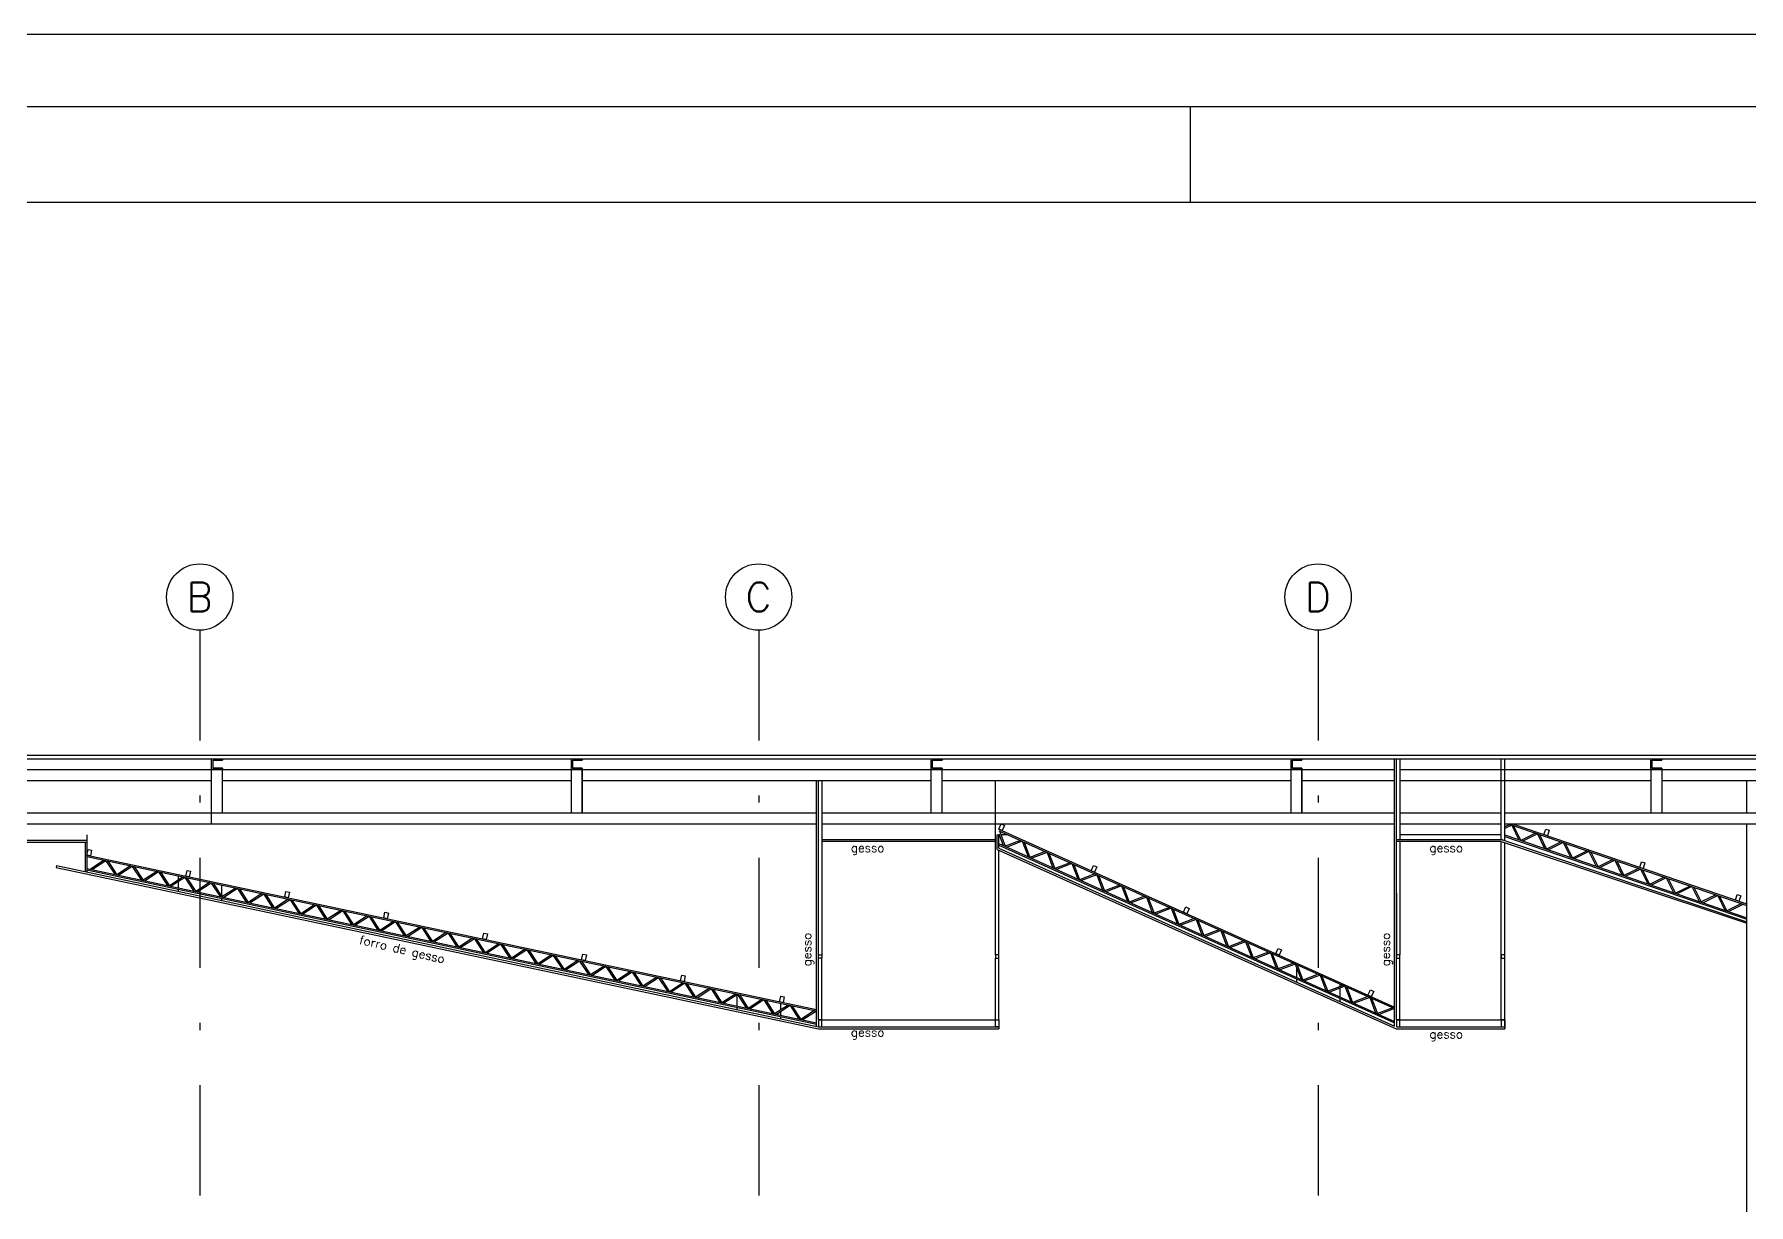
# Model space of a CAD drawing. Extents: x -14 to 107, y -33 to 53.
# Drawn here: x 53.2 to 76.93, y 36.62 to 52.81 of the extents above; entities that cross this region are included whole.
import ezdxf

# ---------------------------------------------------------------- set-up
doc = ezdxf.new("R2010")
doc.units = 0
doc.header["$LTSCALE"] = 1.5
doc.header["$MEASUREMENT"] = 0
doc.linetypes.add('08CORTEF$0$DASHDOT', pattern=[25.4, 12.7, -6.35, 0, -6.35])
for name, color, linetype in [('08CORTEF$0$A-ESTRUTURA', 4, 'CONTINUOUS'), ('08CORTEF$0$A-FORRO', 2, 'CONTINUOUS'), ('08CORTEF$0$A-PAREDE', 3, 'CONTINUOUS'), ('08CORTEF$0$EIXOS', 32, '08CORTEF$0$DASHDOT'), ('08CORTEF$0$N-LNHVISTA', 2, 'CONTINUOUS'), ('08CORTEF$0$N-TEXTO', 2, 'CONTINUOUS'), ('T-FOLHA', 7, 'CONTINUOUS')]:
    doc.layers.add(name, color=color, linetype=linetype)
doc.styles.add('08CORTEF$0$REGUA-080', font='simplex.shx', dxfattribs={"height": 0.2})
doc.styles.add('08CORTEF$0$ROMANS', font='romans')

msp = doc.modelspace()

# ---------------------------------------------------------------- linework, layer by layer
at = {"layer": '08CORTEF$0$A-ESTRUTURA', "color": 3}
for p, q in [((55.808, 42.79), (55.808, 42.77)), ((60.788, 42.79), (60.788, 42.77)), ((65.768, 42.79), (65.768, 42.77)), ((70.748, 42.79), (70.748, 42.77)), ((75.728, 42.79), (75.728, 42.77)), ((55.808, 42.66), (55.808, 42.64)), ((60.788, 42.66), (60.788, 42.64)), ((65.768, 42.66), (65.768, 42.64)), ((70.748, 42.66), (70.748, 42.64)), ((75.728, 42.66), (75.728, 42.64))]:
    msp.add_line(p, q, dxfattribs=at)
for points in [[(55.808, 42.64), (55.658, 42.64), (55.658, 42.79), (55.808, 42.79)], [(55.808, 42.66), (55.678, 42.66), (55.678, 42.77), (55.808, 42.77)], [(60.788, 42.64), (60.638, 42.64), (60.638, 42.79), (60.788, 42.79)], [(60.788, 42.66), (60.658, 42.66), (60.658, 42.77), (60.788, 42.77)], [(65.768, 42.64), (65.618, 42.64), (65.618, 42.79), (65.768, 42.79)], [(65.768, 42.66), (65.638, 42.66), (65.638, 42.77), (65.768, 42.77)], [(70.748, 42.64), (70.598, 42.64), (70.598, 42.79), (70.748, 42.79)], [(70.748, 42.66), (70.618, 42.66), (70.618, 42.77), (70.748, 42.77)], [(75.728, 42.64), (75.578, 42.64), (75.578, 42.79), (75.728, 42.79)], [(75.728, 42.66), (75.598, 42.66), (75.598, 42.77), (75.728, 42.77)]]:
    msp.add_lwpolyline(points, dxfattribs=at)
at = {"layer": '08CORTEF$0$A-ESTRUTURA'}
for points in [[(66.588, 41.889), (66.634, 41.868), (66.601, 41.796), (66.556, 41.816)], [(74.123, 41.817), (74.171, 41.802), (74.147, 41.725), (74.099, 41.741)], [(53.948, 41.536), (53.997, 41.525), (53.981, 41.447), (53.932, 41.458)], [(67.865, 41.315), (67.911, 41.294), (67.878, 41.221), (67.833, 41.242)], [(75.448, 41.364), (75.496, 41.349), (75.472, 41.273), (75.424, 41.288)], [(55.318, 41.246), (55.367, 41.236), (55.35, 41.157), (55.301, 41.168)], [(56.688, 40.956), (56.737, 40.946), (56.72, 40.868), (56.671, 40.878)], [(76.773, 40.911), (76.821, 40.896), (76.797, 40.82), (76.749, 40.835)], [(58.057, 40.667), (58.106, 40.656), (58.09, 40.578), (58.041, 40.588)], [(69.142, 40.741), (69.188, 40.72), (69.155, 40.647), (69.109, 40.668)], [(59.427, 40.377), (59.476, 40.366), (59.459, 40.288), (59.41, 40.299)], [(70.419, 40.167), (70.465, 40.146), (70.432, 40.073), (70.386, 40.094)], [(60.797, 40.087), (60.846, 40.077), (60.829, 39.998), (60.78, 40.009)], [(64.106, 40.03), (64.056, 40.03), (64.056, 40.08), (64.106, 40.08)], [(66.506, 40.03), (66.556, 40.03), (66.556, 40.08), (66.506, 40.08)], [(72.056, 40.03), (72.106, 40.03), (72.106, 40.08), (72.056, 40.08)], [(73.506, 40.03), (73.556, 40.03), (73.556, 40.08), (73.506, 40.08)], [(62.166, 39.797), (62.215, 39.787), (62.199, 39.709), (62.15, 39.719)], [(63.536, 39.508), (63.585, 39.497), (63.568, 39.419), (63.519, 39.429)], [(71.696, 39.593), (71.742, 39.572), (71.709, 39.499), (71.663, 39.52)], [(64.106, 39.18), (64.056, 39.18), (64.056, 39.081), (64.106, 39.08)], [(66.506, 39.18), (66.556, 39.18), (66.556, 39.08), (66.506, 39.08)], [(72.056, 39.08), (72.106, 39.08), (72.106, 39.18), (72.056, 39.18)], [(73.506, 39.08), (73.556, 39.08), (73.556, 39.18), (73.506, 39.18)]]:
    msp.add_lwpolyline(points, close=True, dxfattribs=at)
at = {"layer": '08CORTEF$0$A-FORRO', "color": 7}
for p, q in [((66.556, 41.816), (72.031, 39.355)), ((66.556, 41.794), (72.031, 39.333)), ((66.561, 41.792), (66.641, 41.58)), ((73.626, 41.882), (73.556, 41.848)), ((73.652, 41.873), (73.556, 41.826)), ((73.603, 41.89), (76.908, 40.761)), ((73.652, 41.873), (73.752, 41.67)), ((73.665, 41.89), (76.908, 40.782)), ((73.679, 41.864), (73.779, 41.661)), ((66.556, 41.75), (66.616, 41.592)), ((66.556, 41.619), (72.031, 39.157)), ((66.556, 41.597), (72.031, 39.135)), ((66.853, 41.66), (66.641, 41.58)), ((66.879, 41.649), (66.667, 41.569)), ((66.879, 41.649), (66.959, 41.437)), ((66.905, 41.637), (66.985, 41.426)), ((73.556, 41.737), (76.908, 40.591)), ((73.556, 41.716), (76.908, 40.57)), ((73.982, 41.761), (73.779, 41.661)), ((74.009, 41.751), (73.806, 41.652)), ((74.009, 41.751), (74.108, 41.548)), ((74.036, 41.742), (74.135, 41.539)), ((74.338, 41.639), (74.135, 41.539)), ((74.365, 41.63), (74.162, 41.53)), ((74.365, 41.63), (74.465, 41.427)), ((74.392, 41.621), (74.492, 41.417)), ((53.932, 41.458), (64.031, 39.321)), ((53.932, 41.437), (64.026, 39.302)), ((54.171, 41.387), (53.981, 41.263)), ((54.196, 41.379), (54.009, 41.257)), ((54.196, 41.379), (54.318, 41.192)), ((54.222, 41.376), (54.345, 41.186)), ((54.535, 41.309), (54.345, 41.186)), ((54.56, 41.302), (54.373, 41.18)), ((54.56, 41.302), (54.682, 41.115)), ((54.586, 41.299), (54.71, 41.109)), ((67.196, 41.506), (66.985, 41.426)), ((67.222, 41.494), (67.011, 41.414)), ((67.222, 41.494), (67.303, 41.283)), ((67.248, 41.483), (67.328, 41.271)), ((67.54, 41.352), (67.328, 41.271)), ((67.566, 41.34), (67.354, 41.26)), ((67.566, 41.34), (67.646, 41.128)), ((67.591, 41.328), (67.672, 41.117)), ((74.695, 41.517), (74.492, 41.417)), ((74.721, 41.508), (74.518, 41.408)), ((74.721, 41.508), (74.821, 41.305)), ((74.748, 41.499), (74.848, 41.296)), ((75.051, 41.395), (74.848, 41.296)), ((75.078, 41.386), (74.875, 41.286)), ((75.078, 41.386), (75.177, 41.183)), ((75.105, 41.377), (75.204, 41.174)), ((53.932, 41.274), (64.031, 39.137)), ((53.932, 41.253), (64.031, 39.117)), ((54.899, 41.232), (54.71, 41.109)), ((54.924, 41.225), (54.737, 41.103)), ((54.924, 41.225), (55.046, 41.038)), ((54.95, 41.222), (55.074, 41.032)), ((55.263, 41.155), (55.074, 41.032)), ((55.289, 41.148), (55.101, 41.026)), ((55.289, 41.148), (55.41, 40.961)), ((55.315, 41.145), (55.438, 40.955)), ((55.628, 41.078), (55.438, 40.955)), ((55.653, 41.071), (55.466, 40.949)), ((55.653, 41.071), (55.775, 40.884)), ((55.679, 41.068), (55.802, 40.878)), ((67.883, 41.197), (67.672, 41.117)), ((67.909, 41.186), (67.698, 41.105)), ((67.909, 41.186), (67.989, 40.974)), ((67.935, 41.174), (68.015, 40.962)), ((75.407, 41.273), (75.204, 41.174)), ((75.434, 41.264), (75.231, 41.165)), ((75.434, 41.264), (75.534, 41.061)), ((75.461, 41.255), (75.561, 41.052)), ((75.764, 41.152), (75.561, 41.052)), ((75.79, 41.143), (75.587, 41.043)), ((75.79, 41.143), (75.89, 40.939)), ((75.817, 41.133), (75.917, 40.93)), ((55.992, 41.001), (55.802, 40.878)), ((56.017, 40.994), (55.83, 40.872)), ((56.017, 40.994), (56.139, 40.807)), ((56.043, 40.99), (56.166, 40.801)), ((56.356, 40.924), (56.166, 40.801)), ((56.381, 40.917), (56.194, 40.795)), ((56.381, 40.917), (56.503, 40.73)), ((56.407, 40.913), (56.531, 40.724)), ((56.72, 40.847), (56.531, 40.724)), ((56.745, 40.84), (56.558, 40.718)), ((56.745, 40.84), (56.867, 40.653)), ((56.771, 40.836), (56.895, 40.647)), ((68.227, 41.043), (68.015, 40.962)), ((68.253, 41.031), (68.041, 40.951)), ((68.253, 41.031), (68.333, 40.82)), ((68.278, 41.02), (68.359, 40.808)), ((68.57, 40.888), (68.359, 40.808)), ((68.596, 40.877), (68.385, 40.796)), ((68.596, 40.877), (68.676, 40.665)), ((68.622, 40.865), (68.702, 40.654)), ((76.12, 41.03), (75.917, 40.93)), ((76.147, 41.021), (75.944, 40.921)), ((76.147, 41.021), (76.246, 40.818)), ((76.174, 41.012), (76.273, 40.809)), ((76.476, 40.908), (76.273, 40.809)), ((76.503, 40.899), (76.3, 40.799)), ((76.503, 40.899), (76.603, 40.696)), ((76.53, 40.89), (76.63, 40.687)), ((57.084, 40.77), (56.895, 40.647)), ((57.11, 40.763), (56.922, 40.641)), ((57.11, 40.763), (57.231, 40.576)), ((57.136, 40.759), (57.259, 40.57)), ((57.449, 40.693), (57.259, 40.57)), ((57.474, 40.686), (57.287, 40.564)), ((57.474, 40.686), (57.596, 40.499)), ((57.5, 40.682), (57.623, 40.493)), ((57.813, 40.616), (57.623, 40.493)), ((57.838, 40.609), (57.651, 40.487)), ((57.838, 40.609), (57.96, 40.421)), ((57.864, 40.605), (57.987, 40.416)), ((68.914, 40.734), (68.702, 40.654)), ((68.939, 40.722), (68.728, 40.642)), ((68.939, 40.722), (69.02, 40.511)), ((68.965, 40.711), (69.046, 40.499)), ((69.257, 40.58), (69.046, 40.499)), ((76.833, 40.786), (76.63, 40.687)), ((76.859, 40.777), (76.656, 40.678)), ((58.177, 40.539), (57.987, 40.416)), ((58.202, 40.532), (58.015, 40.41)), ((58.202, 40.532), (58.324, 40.344)), ((58.228, 40.528), (58.352, 40.339)), ((58.541, 40.462), (58.352, 40.339)), ((58.566, 40.454), (58.379, 40.333)), ((58.566, 40.454), (58.688, 40.267)), ((58.592, 40.451), (58.716, 40.262)), ((58.906, 40.385), (58.716, 40.262)), ((58.931, 40.377), (58.744, 40.256)), ((58.931, 40.377), (59.052, 40.19)), ((58.957, 40.374), (59.08, 40.184)), ((69.283, 40.568), (69.071, 40.488)), ((69.283, 40.568), (69.363, 40.356)), ((69.309, 40.556), (69.389, 40.345)), ((69.601, 40.425), (69.389, 40.345)), ((69.626, 40.414), (69.415, 40.333)), ((69.626, 40.414), (69.707, 40.202)), ((69.652, 40.402), (69.733, 40.19)), ((59.27, 40.308), (59.08, 40.184)), ((59.295, 40.3), (59.108, 40.179)), ((59.295, 40.3), (59.417, 40.113)), ((59.321, 40.297), (59.444, 40.107)), ((59.634, 40.231), (59.444, 40.107)), ((59.659, 40.223), (59.472, 40.102)), ((59.659, 40.223), (59.781, 40.036)), ((59.685, 40.22), (59.808, 40.03)), ((59.998, 40.154), (59.808, 40.03)), ((60.023, 40.146), (59.836, 40.025)), ((60.023, 40.146), (60.145, 39.959)), ((60.049, 40.143), (60.173, 39.953)), ((69.944, 40.271), (69.733, 40.19)), ((69.97, 40.259), (69.758, 40.179)), ((69.97, 40.259), (70.05, 40.048)), ((69.996, 40.248), (70.076, 40.036)), ((70.288, 40.116), (70.076, 40.036)), ((70.313, 40.105), (70.102, 40.024)), ((70.313, 40.105), (70.394, 39.893)), ((60.362, 40.077), (60.173, 39.953)), ((60.387, 40.069), (60.2, 39.947)), ((60.387, 40.069), (60.509, 39.882)), ((60.413, 40.066), (60.537, 39.876)), ((60.727, 40), (60.537, 39.876)), ((60.752, 39.992), (60.565, 39.87)), ((60.752, 39.992), (60.873, 39.805)), ((60.778, 39.989), (60.901, 39.799)), ((61.091, 39.923), (60.901, 39.799)), ((61.116, 39.915), (60.929, 39.793)), ((61.116, 39.915), (61.238, 39.728)), ((61.142, 39.912), (61.265, 39.722)), ((70.339, 40.093), (70.419, 39.882)), ((70.631, 39.962), (70.419, 39.882)), ((70.657, 39.95), (70.445, 39.87)), ((70.657, 39.95), (70.737, 39.739)), ((70.683, 39.939), (70.763, 39.727)), ((61.455, 39.846), (61.265, 39.722)), ((61.48, 39.838), (61.293, 39.716)), ((61.48, 39.838), (61.602, 39.651)), ((61.506, 39.835), (61.629, 39.645)), ((61.819, 39.769), (61.629, 39.645)), ((61.844, 39.761), (61.657, 39.639)), ((61.844, 39.761), (61.966, 39.574)), ((61.87, 39.758), (61.994, 39.568)), ((62.183, 39.692), (61.994, 39.568)), ((62.208, 39.684), (62.021, 39.562)), ((62.208, 39.684), (62.33, 39.497)), ((62.234, 39.681), (62.358, 39.491)), ((70.974, 39.808), (70.763, 39.727)), ((71, 39.796), (70.789, 39.716)), ((71, 39.796), (71.081, 39.584)), ((71.026, 39.784), (71.106, 39.573)), ((71.318, 39.653), (71.106, 39.573)), ((71.344, 39.642), (71.132, 39.561)), ((71.344, 39.642), (71.424, 39.43)), ((71.369, 39.63), (71.45, 39.418)), ((62.548, 39.615), (62.358, 39.491)), ((62.573, 39.607), (62.386, 39.485)), ((62.573, 39.607), (62.694, 39.42)), ((62.599, 39.604), (62.722, 39.414)), ((62.912, 39.537), (62.722, 39.414)), ((62.937, 39.53), (62.75, 39.408)), ((62.937, 39.53), (63.059, 39.343)), ((62.963, 39.527), (63.086, 39.337)), ((63.276, 39.46), (63.086, 39.337)), ((63.301, 39.453), (63.114, 39.331)), ((63.301, 39.453), (63.423, 39.266)), ((63.327, 39.45), (63.451, 39.26)), ((71.661, 39.499), (71.45, 39.418)), ((71.687, 39.487), (71.476, 39.407)), ((71.687, 39.487), (71.767, 39.276)), ((71.713, 39.476), (71.793, 39.264)), ((63.64, 39.383), (63.451, 39.26)), ((63.665, 39.376), (63.478, 39.254)), ((63.665, 39.376), (63.787, 39.189)), ((63.691, 39.373), (63.815, 39.183)), ((64.004, 39.306), (63.815, 39.183)), ((64.029, 39.299), (63.842, 39.177)), ((72.005, 39.344), (71.793, 39.264)), ((72.031, 39.333), (71.819, 39.252))]:
    msp.add_line(p, q, dxfattribs=at)
at = {"layer": '08CORTEF$0$A-FORRO'}
for p, q in [((38.113, 41.663), (53.932, 41.663)), ((38.113, 41.638), (53.932, 41.638)), ((53.907, 41.638), (53.907, 41.234)), ((53.932, 41.74), (53.932, 41.638)), ((53.932, 41.638), (53.932, 41.229)), ((66.531, 41.536), (66.531, 41.74)), ((66.531, 41.74), (66.556, 41.74)), ((66.531, 41.536), (72.054, 39.055)), ((66.556, 41.553), (66.556, 41.74)), ((66.556, 41.553), (72.031, 39.092)), ((73.506, 41.645), (76.908, 40.514)), ((73.523, 41.67), (76.908, 40.533)), ((53.51, 41.312), (53.506, 41.287)), ((53.506, 41.287), (64.056, 39.055)), ((53.51, 41.312), (64.058, 39.08)), ((64.056, 39.18), (64.056, 39.081)), ((66.556, 39.18), (66.556, 39.055))]:
    msp.add_line(p, q, dxfattribs=at)
at = {"layer": '08CORTEF$0$A-FORRO', "color": 2}
for p, q in [((66.506, 41.67), (64.106, 41.67)), ((66.506, 41.645), (64.106, 41.645)), ((73.523, 41.67), (72.056, 41.67)), ((73.506, 41.645), (72.056, 41.645)), ((64.056, 39.18), (66.556, 39.18)), ((72.056, 39.18), (72.056, 39.08)), ((72.056, 39.18), (73.556, 39.18)), ((73.556, 39.18), (73.556, 39.055)), ((64.056, 39.055), (66.556, 39.055)), ((64.058, 39.08), (66.556, 39.08)), ((72.054, 39.055), (73.556, 39.055)), ((72.056, 39.08), (73.556, 39.08))]:
    msp.add_line(p, q, dxfattribs=at)
at = {"layer": '08CORTEF$0$A-FORRO', "color": 1}
for p, q in [((72.056, 40.93), (72.056, 40.08)), ((72.056, 39.18), (72.056, 40.03))]:
    msp.add_line(p, q, dxfattribs=at)
at = {"layer": '08CORTEF$0$A-PAREDE'}
msp.add_line((76.908, 27.48), (76.908, 41.89), dxfattribs=at)
at = {"layer": '08CORTEF$0$EIXOS', "ltscale": 0.08}
for p, q in [((55.495, 44.569), (55.495, 22.417)), ((63.23, 44.569), (63.23, 22.417)), ((70.973, 44.569), (70.973, 22.417))]:
    msp.add_line(p, q, dxfattribs=at)
at = {"layer": '08CORTEF$0$EIXOS', "linetype": 'CONTINUOUS'}
for centre in [(55.495, 45.028), (63.23, 45.028), (70.973, 45.028)]:
    msp.add_circle(centre, 0.459, dxfattribs=at)
at = {"layer": '08CORTEF$0$N-LNHVISTA', "color": 7}
for p, q in [((31.73, 42.84), (80.356, 42.84)), ((31.753, 42.79), (80.356, 42.79)), ((55.658, 41.89), (55.658, 42.64)), ((55.808, 42.04), (55.808, 42.64)), ((55.808, 42.04), (55.808, 42.64)), ((60.638, 42.04), (60.638, 42.64)), ((60.788, 42.04), (60.788, 42.64)), ((60.788, 42.64), (60.788, 42.04)), ((65.618, 42.04), (65.618, 42.64)), ((65.768, 42.04), (65.768, 42.64)), ((65.768, 42.04), (65.768, 42.64)), ((70.598, 42.04), (70.598, 42.64)), ((70.748, 42.04), (70.748, 42.64)), ((70.748, 42.64), (70.748, 42.04)), ((75.578, 42.64), (75.578, 42.04)), ((75.728, 42.64), (75.728, 42.04)), ((38.113, 42.04), (55.658, 42.04)), ((55.658, 42.04), (64.031, 42.04)), ((64.106, 42.04), (72.031, 42.04)), ((68.907, 42.04), (69.057, 42.04)), ((72.106, 42.04), (73.506, 42.04)), ((73.556, 42.04), (81.106, 42.04)), ((38.113, 41.89), (55.658, 41.89)), ((55.658, 41.89), (64.031, 41.89)), ((64.106, 41.89), (72.031, 41.89)), ((72.106, 41.89), (73.506, 41.89)), ((73.556, 41.89), (80.558, 41.89)), ((66.676, 41.74), (66.581, 41.74)), ((73.506, 41.74), (72.106, 41.74))]:
    msp.add_line(p, q, dxfattribs=at)
at = {"layer": '08CORTEF$0$N-LNHVISTA'}
for p, q in [((72.031, 39.092), (72.031, 42.79)), ((72.056, 39.18), (72.056, 42.79)), ((72.106, 42.79), (72.106, 41.67)), ((73.506, 41.676), (73.506, 42.79)), ((73.556, 41.659), (73.556, 42.79)), ((64.031, 39.086), (64.031, 42.49)), ((64.056, 39.18), (64.056, 42.49)), ((64.106, 42.49), (64.106, 40.08)), ((66.506, 40.08), (66.506, 42.49)), ((76.908, 42.04), (76.908, 42.49)), ((66.556, 39.18), (66.556, 41.525)), ((72.106, 41.645), (72.106, 40.08)), ((73.506, 39.18), (73.506, 41.645)), ((73.556, 39.18), (73.556, 41.628)), ((64.106, 39.18), (64.106, 40.03)), ((66.506, 39.18), (66.506, 40.03)), ((72.106, 39.18), (72.106, 40.03))]:
    msp.add_line(p, q, dxfattribs=at)
at = {"layer": '08CORTEF$0$N-LNHVISTA', "color": 2}
for p, q in [((31.823, 42.64), (55.658, 42.64)), ((50.828, 42.49), (55.658, 42.49)), ((55.508, 42.64), (72.031, 42.64)), ((55.808, 42.49), (60.638, 42.49)), ((60.788, 42.49), (65.618, 42.49)), ((65.768, 42.49), (70.598, 42.49)), ((70.748, 42.49), (72.031, 42.49)), ((72.106, 42.64), (81.106, 42.64)), ((72.106, 42.49), (75.578, 42.49)), ((75.728, 42.49), (81.106, 42.49))]:
    msp.add_line(p, q, dxfattribs=at)
at = {"layer": '08CORTEF$0$N-LNHVISTA', "color": 1}
for p, q in [((55.195, 41.17), (55.195, 41.111)), ((55.195, 41.087), (55.195, 41.006)), ((55.195, 40.986), (55.195, 40.955)), ((55.795, 41.043), (55.795, 40.89)), ((55.795, 40.859), (55.795, 40.828)), ((70.673, 39.909), (70.673, 39.768)), ((70.673, 39.746), (70.673, 39.702)), ((71.273, 39.674), (71.273, 39.636)), ((62.93, 39.534), (62.93, 39.37)), ((63.53, 39.407), (63.53, 39.311)), ((71.273, 39.615), (71.273, 39.498)), ((71.273, 39.476), (71.273, 39.432)), ((62.93, 39.35), (62.93, 39.319)), ((63.53, 39.288), (63.53, 39.243)), ((63.53, 39.223), (63.53, 39.192))]:
    msp.add_line(p, q, dxfattribs=at)
at = {"layer": '08CORTEF$0$N-LNHVISTA', "color": 1, "ltscale": 0.03}
for p, q in [((55.195, 41.17), (55.195, 41.111)), ((55.195, 41.087), (55.195, 41.001)), ((55.795, 41.043), (55.795, 40.884))]:
    msp.add_line(p, q, dxfattribs=at)
at = {"layer": 'T-FOLHA', "color": 1}
msp.add_lwpolyline([(-13.699, -33.287), (-13.699, 52.813), (107.201, 52.813), (107.201, -33.287)], close=True, dxfattribs=at)
at = {"layer": 'T-FOLHA', "color": 2}
msp.add_lwpolyline([(-12.699, -32.287), (-12.699, 51.813), (106.201, 51.813), (106.201, -32.287)], close=True, dxfattribs=at)
msp.add_lwpolyline([(69.201, 51.813), (69.201, 50.491)], dxfattribs=at)
at = {"layer": 'T-FOLHA', "color": 3}
msp.add_lwpolyline([(-10.199, 50.491), (105.201, 50.491), (105.201, -30.683), (-10.199, -30.683), (-10.199, 50.491)], dxfattribs=at)

# ---------------------------------------------------------------- texts
at = {"layer": '08CORTEF$0$EIXOS', "color": 2, "style": '08CORTEF$0$ROMANS'}
for s, p in [('B', (55.313, 44.828)), ('C', (63.048, 44.828)), ('D', (70.791, 44.828))]:
    msp.add_text(s, height=0.4, dxfattribs=at).set_placement(p)
at = {"layer": '08CORTEF$0$N-TEXTO', "style": '08CORTEF$0$REGUA-080'}
for p in [(64.506, 41.499), (72.514, 41.499), (64.506, 38.947), (72.514, 38.922)]:
    msp.add_text('gesso', height=0.12, dxfattribs=at).set_placement(p)
for s, rotation, p in [('forro de gesso', 346.8616, (57.694, 40.233)), ('gesso', 90, (63.957, 39.92)), ('gesso', 90, (71.965, 39.92))]:
    msp.add_text(s, height=0.12, rotation=rotation, dxfattribs=at).set_placement(p)

doc.saveas('drawing.dxf')
